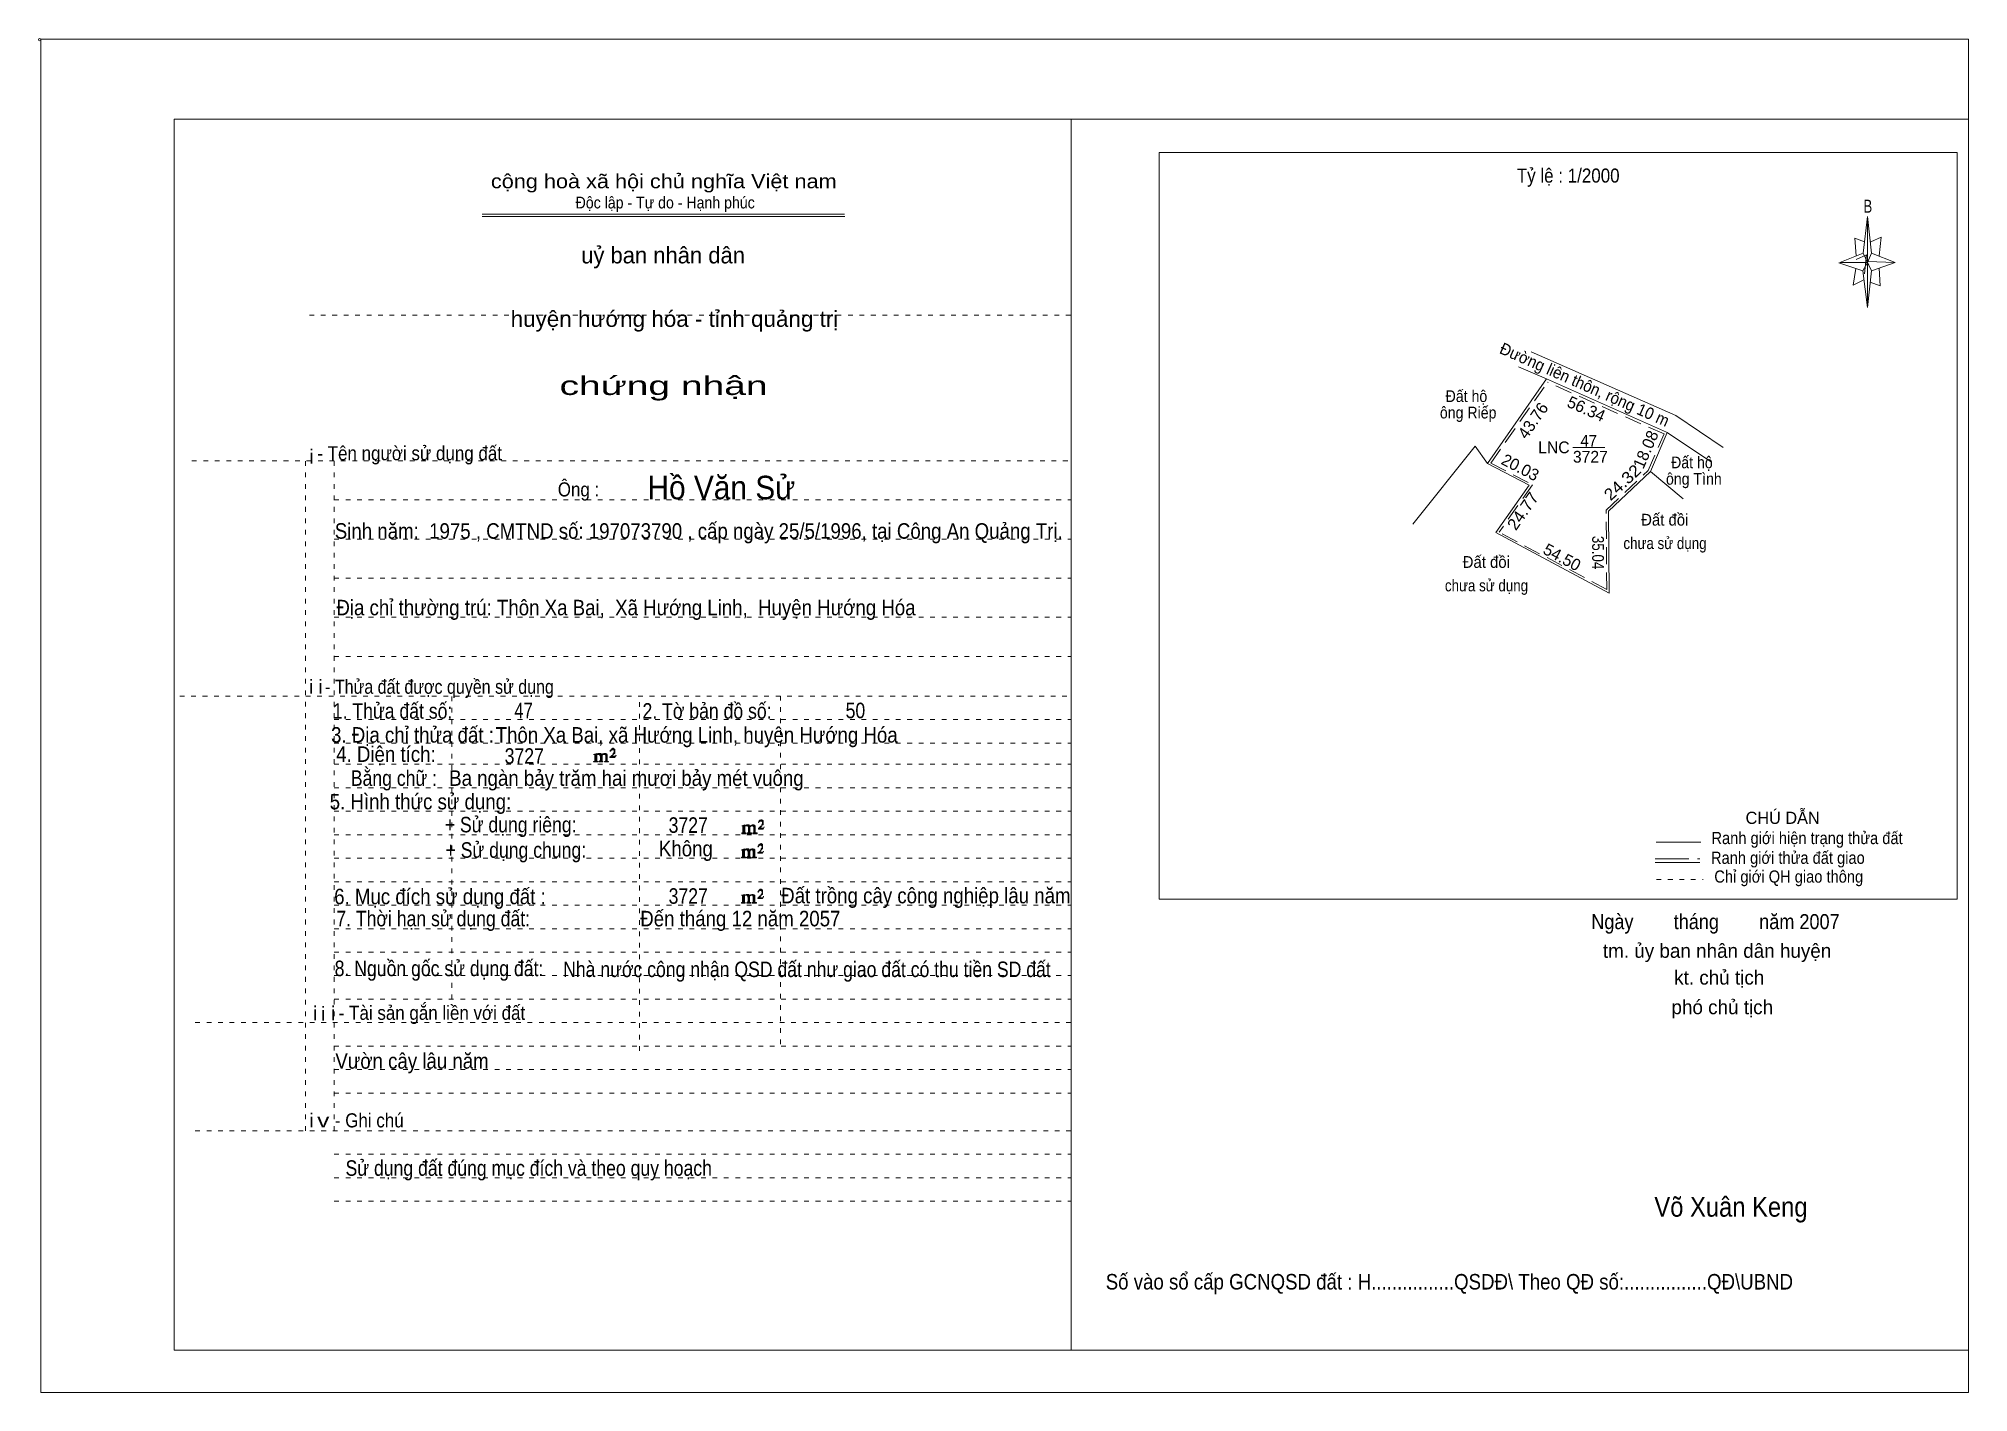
# Model space of a CAD drawing. Header units: centimetres. Extents: x -1.6 to 39.5, y -3.3 to 25.5.
import ezdxf
from ezdxf.enums import TextEntityAlignment as Align

# ---------------------------------------------------------------- set-up
doc = ezdxf.new("R2010")
doc.units = ezdxf.units.CM
doc.header["$LTSCALE"] = 0.12
for name, pattern in [('DOTTED', [1.5, 0.3, -1.2]), ('LONG_DASHED', [7.5, 6, -1.5]), ('MEDIUM_DASHED', [4.5, 3, -1.5])]:
    doc.linetypes.add(name, pattern=pattern)
for name, color, linetype, lineweight in [('1', 7, 'DOTTED', 13), ('10', 7, 'Continuous', 13), ('4', 7, 'Continuous', 13), ('5', 7, 'Continuous', 13), ('50', 7, 'Continuous', 13)]:
    doc.layers.add(name, color=color, linetype=linetype, lineweight=lineweight)

msp = doc.modelspace()

# ---------------------------------------------------------------- hatches: boundary and pattern name
at = {"layer": '50'}
for points in [[(10.27, 10.13), (10.27, 10.12), (10.27, 10.11), (10.25, 10.11), (10.24, 10.11), (10.24, 10.1), (10.33, 10.1), (10.33, 10.11), (10.32, 10.11), (10.31, 10.11), (10.31, 10.12), (10.31, 10.13), (10.31, 10.24), (10.31, 10.25), (10.32, 10.26), (10.34, 10.26), (10.35, 10.26), (10.36, 10.26), (10.37, 10.25), (10.39, 10.22), (10.39, 10.13), (10.37, 10.12), (10.37, 10.11), (10.36, 10.11), (10.35, 10.11), (10.35, 10.1), (10.44, 10.1), (10.44, 10.11), (10.43, 10.11), (10.42, 10.11), (10.42, 10.12), (10.42, 10.13), (10.42, 10.24), (10.44, 10.26), (10.45, 10.26), (10.46, 10.26), (10.49, 10.26), (10.49, 10.25), (10.5, 10.24), (10.5, 10.22), (10.5, 10.13), (10.5, 10.12), (10.49, 10.11), (10.49, 10.11), (10.47, 10.11), (10.47, 10.1), (10.56, 10.1), (10.56, 10.11), (10.55, 10.11), (10.54, 10.11), (10.53, 10.12), (10.53, 10.13), (10.53, 10.2), (10.53, 10.25), (10.53, 10.26), (10.52, 10.27), (10.5, 10.28), (10.47, 10.28), (10.46, 10.28), (10.44, 10.27), (10.41, 10.25), (10.41, 10.26), (10.4, 10.28), (10.39, 10.28), (10.37, 10.28), (10.35, 10.28), (10.34, 10.28), (10.32, 10.26), (10.31, 10.26), (10.31, 10.25), (10.31, 10.25), (10.31, 10.26), (10.31, 10.28), (10.24, 10.26), (10.24, 10.26), (10.25, 10.26), (10.27, 10.25), (10.27, 10.24), (10.27, 10.23)], [(10.69, 10.19), (10.72, 10.24), (10.72, 10.24), (10.71, 10.22), (10.69, 10.22), (10.68, 10.22), (10.63, 10.22), (10.66, 10.26), (10.67, 10.27), (10.69, 10.28), (10.69, 10.3), (10.69, 10.32), (10.69, 10.34), (10.69, 10.35), (10.69, 10.37), (10.68, 10.38), (10.67, 10.38), (10.66, 10.39), (10.65, 10.39), (10.63, 10.38), (10.63, 10.38), (10.62, 10.37), (10.61, 10.35), (10.59, 10.33), (10.61, 10.33), (10.61, 10.35), (10.62, 10.35), (10.63, 10.36), (10.65, 10.36), (10.66, 10.36), (10.67, 10.35), (10.68, 10.35), (10.68, 10.32), (10.68, 10.3), (10.66, 10.28), (10.66, 10.26), (10.65, 10.25), (10.59, 10.2), (10.59, 10.19)], [(13.42, 8.61), (13.42, 8.6), (13.42, 8.59), (13.41, 8.59), (13.4, 8.59), (13.4, 8.57), (13.48, 8.57), (13.48, 8.59), (13.47, 8.59), (13.46, 8.59), (13.46, 8.6), (13.46, 8.61), (13.46, 8.72), (13.46, 8.73), (13.47, 8.74), (13.5, 8.74), (13.51, 8.74), (13.52, 8.74), (13.53, 8.73), (13.54, 8.69), (13.54, 8.61), (13.53, 8.6), (13.53, 8.59), (13.52, 8.59), (13.51, 8.59), (13.51, 8.57), (13.6, 8.57), (13.6, 8.59), (13.58, 8.59), (13.57, 8.59), (13.57, 8.6), (13.57, 8.61), (13.57, 8.72), (13.6, 8.74), (13.61, 8.74), (13.62, 8.74), (13.64, 8.74), (13.64, 8.73), (13.65, 8.72), (13.65, 8.69), (13.65, 8.61), (13.65, 8.6), (13.64, 8.59), (13.64, 8.59), (13.63, 8.59), (13.63, 8.57), (13.72, 8.57), (13.72, 8.59), (13.7, 8.59), (13.69, 8.59), (13.68, 8.6), (13.68, 8.61), (13.68, 8.68), (13.68, 8.73), (13.68, 8.74), (13.67, 8.75), (13.65, 8.76), (13.63, 8.76), (13.62, 8.76), (13.6, 8.75), (13.56, 8.73), (13.56, 8.74), (13.55, 8.76), (13.54, 8.76), (13.53, 8.76), (13.51, 8.76), (13.5, 8.76), (13.47, 8.74), (13.46, 8.74), (13.46, 8.73), (13.46, 8.73), (13.46, 8.74), (13.46, 8.76), (13.4, 8.74), (13.4, 8.74), (13.41, 8.74), (13.42, 8.73), (13.42, 8.72), (13.42, 8.71)], [(13.85, 8.67), (13.87, 8.72), (13.87, 8.72), (13.86, 8.69), (13.85, 8.69), (13.84, 8.69), (13.78, 8.69), (13.82, 8.74), (13.83, 8.75), (13.85, 8.76), (13.85, 8.78), (13.85, 8.79), (13.85, 8.82), (13.85, 8.83), (13.85, 8.85), (13.84, 8.86), (13.83, 8.86), (13.82, 8.87), (13.8, 8.87), (13.78, 8.86), (13.78, 8.86), (13.77, 8.85), (13.76, 8.83), (13.75, 8.81), (13.76, 8.81), (13.76, 8.83), (13.77, 8.83), (13.78, 8.84), (13.8, 8.84), (13.82, 8.84), (13.83, 8.83), (13.84, 8.83), (13.84, 8.79), (13.84, 8.78), (13.82, 8.76), (13.82, 8.74), (13.8, 8.73), (13.75, 8.68), (13.75, 8.67)], [(13.41, 8.09), (13.41, 8.08), (13.41, 8.07), (13.4, 8.07), (13.39, 8.07), (13.39, 8.06), (13.48, 8.06), (13.48, 8.07), (13.47, 8.07), (13.45, 8.07), (13.45, 8.08), (13.45, 8.09), (13.45, 8.2), (13.45, 8.21), (13.47, 8.23), (13.49, 8.23), (13.5, 8.23), (13.51, 8.23), (13.52, 8.21), (13.53, 8.18), (13.53, 8.09), (13.52, 8.08), (13.52, 8.07), (13.51, 8.07), (13.5, 8.07), (13.5, 8.06), (13.59, 8.06), (13.59, 8.07), (13.58, 8.07), (13.57, 8.07), (13.57, 8.08), (13.57, 8.09), (13.57, 8.2), (13.59, 8.23), (13.6, 8.23), (13.61, 8.23), (13.63, 8.23), (13.63, 8.21), (13.64, 8.2), (13.64, 8.18), (13.64, 8.09), (13.64, 8.08), (13.63, 8.07), (13.63, 8.07), (13.62, 8.07), (13.62, 8.06), (13.71, 8.06), (13.71, 8.07), (13.7, 8.07), (13.69, 8.07), (13.67, 8.08), (13.67, 8.09), (13.67, 8.17), (13.67, 8.21), (13.67, 8.23), (13.66, 8.24), (13.64, 8.25), (13.62, 8.25), (13.61, 8.25), (13.59, 8.24), (13.55, 8.21), (13.55, 8.23), (13.54, 8.25), (13.53, 8.25), (13.52, 8.25), (13.5, 8.25), (13.49, 8.25), (13.47, 8.23), (13.45, 8.23), (13.45, 8.21), (13.45, 8.21), (13.45, 8.23), (13.45, 8.25), (13.39, 8.23), (13.39, 8.23), (13.4, 8.23), (13.41, 8.21), (13.41, 8.2), (13.41, 8.19)], [(13.84, 8.16), (13.86, 8.2), (13.86, 8.2), (13.85, 8.18), (13.84, 8.18), (13.83, 8.18), (13.77, 8.18), (13.81, 8.23), (13.82, 8.24), (13.84, 8.25), (13.84, 8.27), (13.84, 8.28), (13.84, 8.3), (13.84, 8.31), (13.84, 8.34), (13.83, 8.35), (13.82, 8.35), (13.81, 8.36), (13.8, 8.36), (13.77, 8.35), (13.77, 8.35), (13.76, 8.34), (13.75, 8.31), (13.74, 8.29), (13.75, 8.29), (13.75, 8.31), (13.76, 8.31), (13.77, 8.33), (13.8, 8.33), (13.81, 8.33), (13.82, 8.31), (13.83, 8.31), (13.83, 8.28), (13.83, 8.27), (13.81, 8.25), (13.81, 8.23), (13.8, 8.21), (13.74, 8.17), (13.74, 8.16)], [(13.41, 7.13), (13.41, 7.12), (13.41, 7.11), (13.4, 7.11), (13.39, 7.11), (13.39, 7.09), (13.47, 7.09), (13.47, 7.11), (13.46, 7.11), (13.45, 7.11), (13.45, 7.12), (13.45, 7.13), (13.45, 7.24), (13.45, 7.25), (13.46, 7.26), (13.49, 7.26), (13.5, 7.26), (13.51, 7.26), (13.52, 7.25), (13.53, 7.21), (13.53, 7.13), (13.52, 7.12), (13.52, 7.11), (13.51, 7.11), (13.5, 7.11), (13.5, 7.09), (13.59, 7.09), (13.59, 7.11), (13.57, 7.11), (13.56, 7.11), (13.56, 7.12), (13.56, 7.13), (13.56, 7.24), (13.59, 7.26), (13.6, 7.26), (13.61, 7.26), (13.63, 7.26), (13.63, 7.25), (13.64, 7.24), (13.64, 7.21), (13.64, 7.13), (13.64, 7.12), (13.63, 7.11), (13.63, 7.11), (13.62, 7.11), (13.62, 7.09), (13.71, 7.09), (13.71, 7.11), (13.69, 7.11), (13.68, 7.11), (13.67, 7.12), (13.67, 7.13), (13.67, 7.2), (13.67, 7.25), (13.67, 7.26), (13.66, 7.27), (13.64, 7.28), (13.62, 7.28), (13.61, 7.28), (13.59, 7.27), (13.55, 7.25), (13.55, 7.26), (13.54, 7.28), (13.53, 7.28), (13.52, 7.28), (13.5, 7.28), (13.49, 7.28), (13.46, 7.26), (13.45, 7.26), (13.45, 7.25), (13.45, 7.25), (13.45, 7.26), (13.45, 7.28), (13.39, 7.26), (13.39, 7.26), (13.4, 7.26), (13.41, 7.25), (13.41, 7.24), (13.41, 7.23)], [(13.84, 7.19), (13.86, 7.24), (13.86, 7.24), (13.85, 7.21), (13.84, 7.21), (13.83, 7.21), (13.77, 7.21), (13.81, 7.26), (13.82, 7.27), (13.84, 7.28), (13.84, 7.3), (13.84, 7.31), (13.84, 7.34), (13.84, 7.35), (13.84, 7.37), (13.83, 7.38), (13.82, 7.38), (13.81, 7.39), (13.79, 7.39), (13.77, 7.38), (13.77, 7.38), (13.76, 7.37), (13.75, 7.35), (13.74, 7.33), (13.75, 7.33), (13.75, 7.35), (13.76, 7.35), (13.77, 7.36), (13.79, 7.36), (13.81, 7.36), (13.82, 7.35), (13.83, 7.35), (13.83, 7.31), (13.83, 7.3), (13.81, 7.28), (13.81, 7.26), (13.79, 7.25), (13.74, 7.2), (13.74, 7.19)]]:
    msp.add_hatch(color=256, dxfattribs=at).paths.add_polyline_path(points)

# ---------------------------------------------------------------- linework, layer by layer
at = {"layer": '1', "linetype": 'Continuous'}
for p, q in [((1.31, -2.42), (1.31, 23.78)), ((1.31, 23.78), (39.51, 23.78)), ((20.41, -2.42), (20.41, 23.78)), ((39.51, -2.42), (39.51, 23.78)), ((7.87, 21.76), (15.58, 21.76)), ((7.87, 21.71), (15.59, 21.71)), ((37.26, 20.55), (36.75, 20.72)), ((1.31, -2.42), (39.51, -2.42))]:
    msp.add_line(p, q, dxfattribs=at)
at = {"layer": '1'}
for p, q in [((4.19, 19.61), (20.41, 19.61)), ((1.69, 16.51), (20.41, 16.51)), ((4.11, 2.25), (4.11, 16.51)), ((4.72, 2.25), (4.72, 16.51)), ((4.72, 15.68), (20.41, 15.68)), ((4.72, 14.84), (20.41, 14.84)), ((4.72, 14.01), (20.41, 14.01)), ((4.72, 13.18), (20.41, 13.18)), ((4.72, 12.34), (20.41, 12.34)), ((1.43, 11.5), (20.41, 11.5)), ((7.22, 5.05), (7.22, 11.5)), ((11.22, 3.95), (11.22, 11.5)), ((14.22, 4.09), (14.22, 11.5)), ((4.72, 11), (20.41, 11)), ((4.72, 10.5), (20.41, 10.5)), ((4.72, 10.05), (20.41, 10.05)), ((4.72, 9.55), (20.41, 9.55)), ((4.72, 9.05), (20.41, 9.05)), ((4.72, 8.55), (20.41, 8.55)), ((4.72, 8.05), (20.41, 8.05)), ((4.72, 7.55), (20.41, 7.55)), ((4.72, 7.05), (20.41, 7.05)), ((4.72, 6.55), (20.41, 6.55)), ((4.72, 6.05), (20.41, 6.05)), ((4.72, 5.55), (20.41, 5.55)), ((4.72, 5.05), (20.41, 5.05)), ((1.76, 4.55), (20.41, 4.55)), ((4.72, 4.05), (20.41, 4.05)), ((4.72, 3.55), (20.41, 3.55)), ((4.72, 3.05), (20.41, 3.05)), ((1.76, 2.25), (20.41, 2.25)), ((4.72, 1.75), (20.41, 1.75)), ((4.72, 1.25), (20.41, 1.25)), ((4.72, 0.75), (20.41, 0.75))]:
    msp.add_line(p, q, dxfattribs=at)
at = {"layer": '1', "linetype": 'Continuous'}
msp.add_lwpolyline([(-1.53, -3.32), (39.51, -3.32), (39.51, 25.48), (-1.53, 25.48)], close=True, dxfattribs=at)
msp.add_lwpolyline([(37.27, 20.35), (37.06, 20.25), (37.11, 20.6)], dxfattribs=at)
at = {"layer": '10'}
for p, q in [((30.53, 18.25), (29.93, 18.51)), ((30.2, 18.83), (33.28, 17.47)), ((29.27, 16.45), (30.53, 18.25)), ((33.08, 17.12), (30.53, 18.25)), ((34.29, 16.79), (33.28, 17.47)), ((33.1, 17.11), (33.08, 17.12)), ((33.1, 17.11), (34.04, 16.48)), ((31.09, 16.79), (31.77, 16.79)), ((32.74, 16.28), (33.44, 15.7)), ((31.86, 13.69), (29.45, 14.98))]:
    msp.add_line(p, q, dxfattribs=at)
at = {"layer": '10', "linetype": 'MEDIUM_DASHED'}
for p, q in [((29.34, 16.46), (30.55, 18.18)), ((33.03, 17.08), (30.55, 18.18)), ((32.69, 16.3), (33.03, 17.08)), ((29.34, 16.46), (30.23, 16)), ((31.8, 15.46), (32.69, 16.3)), ((30.23, 16), (29.52, 14.99)), ((31.81, 13.77), (31.8, 15.46)), ((31.81, 13.77), (29.52, 14.99))]:
    msp.add_line(p, q, dxfattribs=at)
at = {"layer": '10'}
for points in [[(31.86, 13.69), (31.85, 15.44), (32.74, 16.28), (33.1, 17.11)], [(29.27, 16.45), (29.01, 16.82), (27.68, 15.16)], [(29.27, 16.45), (30.16, 15.99), (29.45, 14.98)]]:
    msp.add_lwpolyline(points, dxfattribs=at)
at = {"layer": '4'}
for p, q in [((32.86, 8.39), (33.81, 8.39)), ((32.84, 7.96), (33.79, 7.96))]:
    msp.add_line(p, q, dxfattribs=at)
at = {"layer": '4', "linetype": 'LONG_DASHED'}
msp.add_line((32.84, 8.04), (33.79, 8.04), dxfattribs=at)
at = {"layer": '4', "linetype": 'DOTTED'}
msp.add_line((32.87, 7.6), (33.86, 7.6), dxfattribs=at)
at = {"layer": '4'}
msp.add_lwpolyline([(22.28, 23.07), (39.27, 23.07), (39.27, 7.18), (22.28, 7.18)], close=True, dxfattribs=at)
msp.add_circle((-1.55, 25.47), 0.025, dxfattribs=at)
at = {"layer": '5'}
for p, q in [((37.27, 20.93), (37.36, 21.71)), ((37.45, 20.55), (37.36, 19.77)), ((37.45, 20.93), (37.95, 20.73)), ((37.61, 20.61), (37.63, 20.23)), ((37.63, 20.23), (37.42, 20.31))]:
    msp.add_line(p, q, dxfattribs=at)
for points in [[(37.36, 21.71), (37.45, 20.93), (37.36, 20.73)], [(37.36, 20.73), (36.77, 20.73), (37.27, 20.93), (37.45, 20.55), (37.95, 20.73), (37.36, 20.75)], [(37.36, 20.73), (37.36, 19.77), (37.26, 20.55)]]:
    msp.add_lwpolyline(points, close=True, dxfattribs=at)
for points in [[(37.3, 21.17), (37.09, 21.25), (37.12, 20.87)], [(37.43, 21.17), (37.65, 21.27), (37.61, 20.87)], [(37.36, 20.73), (37.27, 20.93), (36.77, 20.73)], [(37.12, 20.79), (37.34, 20.89), (37.3, 20.49)], [(37.36, 20.73), (37.45, 20.55), (37.95, 20.73)]]:
    msp.add_lwpolyline(points, dxfattribs=at)
at = {"layer": '50'}
for points in [[(10.27, 10.13), (10.27, 10.12), (10.27, 10.11), (10.25, 10.11), (10.24, 10.11), (10.24, 10.1), (10.33, 10.1), (10.33, 10.11), (10.32, 10.11), (10.31, 10.11), (10.31, 10.12), (10.31, 10.13), (10.31, 10.24), (10.31, 10.25), (10.32, 10.26), (10.34, 10.26), (10.35, 10.26), (10.36, 10.26), (10.37, 10.25), (10.39, 10.22), (10.39, 10.13), (10.37, 10.12), (10.37, 10.11), (10.36, 10.11), (10.35, 10.11), (10.35, 10.1), (10.44, 10.1), (10.44, 10.11), (10.43, 10.11), (10.42, 10.11), (10.42, 10.12), (10.42, 10.13), (10.42, 10.24), (10.44, 10.26), (10.45, 10.26), (10.46, 10.26), (10.49, 10.26), (10.49, 10.25), (10.5, 10.24), (10.5, 10.22), (10.5, 10.13), (10.5, 10.12), (10.49, 10.11), (10.49, 10.11), (10.47, 10.11), (10.47, 10.1), (10.56, 10.1), (10.56, 10.11), (10.55, 10.11), (10.54, 10.11), (10.53, 10.12), (10.53, 10.13), (10.53, 10.2), (10.53, 10.25), (10.53, 10.26), (10.52, 10.27), (10.5, 10.28), (10.47, 10.28), (10.46, 10.28), (10.44, 10.27), (10.41, 10.25), (10.41, 10.26), (10.4, 10.28), (10.39, 10.28), (10.37, 10.28), (10.35, 10.28), (10.34, 10.28), (10.32, 10.26), (10.31, 10.26), (10.31, 10.25), (10.31, 10.25), (10.31, 10.26), (10.31, 10.28), (10.24, 10.26), (10.24, 10.26), (10.25, 10.26), (10.27, 10.25), (10.27, 10.24), (10.27, 10.23)], [(10.69, 10.19), (10.72, 10.24), (10.72, 10.24), (10.71, 10.22), (10.69, 10.22), (10.68, 10.22), (10.63, 10.22), (10.66, 10.26), (10.67, 10.27), (10.69, 10.28), (10.69, 10.3), (10.69, 10.32), (10.69, 10.34), (10.69, 10.35), (10.69, 10.37), (10.68, 10.38), (10.67, 10.38), (10.66, 10.39), (10.65, 10.39), (10.63, 10.38), (10.63, 10.38), (10.62, 10.37), (10.61, 10.35), (10.59, 10.33), (10.61, 10.33), (10.61, 10.35), (10.62, 10.35), (10.63, 10.36), (10.65, 10.36), (10.66, 10.36), (10.67, 10.35), (10.68, 10.35), (10.68, 10.32), (10.68, 10.3), (10.66, 10.28), (10.66, 10.26), (10.65, 10.25), (10.59, 10.2), (10.59, 10.19)], [(13.42, 8.61), (13.42, 8.6), (13.42, 8.59), (13.41, 8.59), (13.4, 8.59), (13.4, 8.57), (13.48, 8.57), (13.48, 8.59), (13.47, 8.59), (13.46, 8.59), (13.46, 8.6), (13.46, 8.61), (13.46, 8.72), (13.46, 8.73), (13.47, 8.74), (13.5, 8.74), (13.51, 8.74), (13.52, 8.74), (13.53, 8.73), (13.54, 8.69), (13.54, 8.61), (13.53, 8.6), (13.53, 8.59), (13.52, 8.59), (13.51, 8.59), (13.51, 8.57), (13.6, 8.57), (13.6, 8.59), (13.58, 8.59), (13.57, 8.59), (13.57, 8.6), (13.57, 8.61), (13.57, 8.72), (13.6, 8.74), (13.61, 8.74), (13.62, 8.74), (13.64, 8.74), (13.64, 8.73), (13.65, 8.72), (13.65, 8.69), (13.65, 8.61), (13.65, 8.6), (13.64, 8.59), (13.64, 8.59), (13.63, 8.59), (13.63, 8.57), (13.72, 8.57), (13.72, 8.59), (13.7, 8.59), (13.69, 8.59), (13.68, 8.6), (13.68, 8.61), (13.68, 8.68), (13.68, 8.73), (13.68, 8.74), (13.67, 8.75), (13.65, 8.76), (13.63, 8.76), (13.62, 8.76), (13.6, 8.75), (13.56, 8.73), (13.56, 8.74), (13.55, 8.76), (13.54, 8.76), (13.53, 8.76), (13.51, 8.76), (13.5, 8.76), (13.47, 8.74), (13.46, 8.74), (13.46, 8.73), (13.46, 8.73), (13.46, 8.74), (13.46, 8.76), (13.4, 8.74), (13.4, 8.74), (13.41, 8.74), (13.42, 8.73), (13.42, 8.72), (13.42, 8.71)], [(13.85, 8.67), (13.87, 8.72), (13.87, 8.72), (13.86, 8.69), (13.85, 8.69), (13.84, 8.69), (13.78, 8.69), (13.82, 8.74), (13.83, 8.75), (13.85, 8.76), (13.85, 8.78), (13.85, 8.79), (13.85, 8.82), (13.85, 8.83), (13.85, 8.85), (13.84, 8.86), (13.83, 8.86), (13.82, 8.87), (13.8, 8.87), (13.78, 8.86), (13.78, 8.86), (13.77, 8.85), (13.76, 8.83), (13.75, 8.81), (13.76, 8.81), (13.76, 8.83), (13.77, 8.83), (13.78, 8.84), (13.8, 8.84), (13.82, 8.84), (13.83, 8.83), (13.84, 8.83), (13.84, 8.79), (13.84, 8.78), (13.82, 8.76), (13.82, 8.74), (13.8, 8.73), (13.75, 8.68), (13.75, 8.67)], [(13.41, 8.09), (13.41, 8.08), (13.41, 8.07), (13.4, 8.07), (13.39, 8.07), (13.39, 8.06), (13.48, 8.06), (13.48, 8.07), (13.47, 8.07), (13.45, 8.07), (13.45, 8.08), (13.45, 8.09), (13.45, 8.2), (13.45, 8.21), (13.47, 8.23), (13.49, 8.23), (13.5, 8.23), (13.51, 8.23), (13.52, 8.21), (13.53, 8.18), (13.53, 8.09), (13.52, 8.08), (13.52, 8.07), (13.51, 8.07), (13.5, 8.07), (13.5, 8.06), (13.59, 8.06), (13.59, 8.07), (13.58, 8.07), (13.57, 8.07), (13.57, 8.08), (13.57, 8.09), (13.57, 8.2), (13.59, 8.23), (13.6, 8.23), (13.61, 8.23), (13.63, 8.23), (13.63, 8.21), (13.64, 8.2), (13.64, 8.18), (13.64, 8.09), (13.64, 8.08), (13.63, 8.07), (13.63, 8.07), (13.62, 8.07), (13.62, 8.06), (13.71, 8.06), (13.71, 8.07), (13.7, 8.07), (13.69, 8.07), (13.67, 8.08), (13.67, 8.09), (13.67, 8.17), (13.67, 8.21), (13.67, 8.23), (13.66, 8.24), (13.64, 8.25), (13.62, 8.25), (13.61, 8.25), (13.59, 8.24), (13.55, 8.21), (13.55, 8.23), (13.54, 8.25), (13.53, 8.25), (13.52, 8.25), (13.5, 8.25), (13.49, 8.25), (13.47, 8.23), (13.45, 8.23), (13.45, 8.21), (13.45, 8.21), (13.45, 8.23), (13.45, 8.25), (13.39, 8.23), (13.39, 8.23), (13.4, 8.23), (13.41, 8.21), (13.41, 8.2), (13.41, 8.19)], [(13.84, 8.16), (13.86, 8.2), (13.86, 8.2), (13.85, 8.18), (13.84, 8.18), (13.83, 8.18), (13.77, 8.18), (13.81, 8.23), (13.82, 8.24), (13.84, 8.25), (13.84, 8.27), (13.84, 8.28), (13.84, 8.3), (13.84, 8.31), (13.84, 8.34), (13.83, 8.35), (13.82, 8.35), (13.81, 8.36), (13.8, 8.36), (13.77, 8.35), (13.77, 8.35), (13.76, 8.34), (13.75, 8.31), (13.74, 8.29), (13.75, 8.29), (13.75, 8.31), (13.76, 8.31), (13.77, 8.33), (13.8, 8.33), (13.81, 8.33), (13.82, 8.31), (13.83, 8.31), (13.83, 8.28), (13.83, 8.27), (13.81, 8.25), (13.81, 8.23), (13.8, 8.21), (13.74, 8.17), (13.74, 8.16)], [(13.41, 7.13), (13.41, 7.12), (13.41, 7.11), (13.4, 7.11), (13.39, 7.11), (13.39, 7.09), (13.47, 7.09), (13.47, 7.11), (13.46, 7.11), (13.45, 7.11), (13.45, 7.12), (13.45, 7.13), (13.45, 7.24), (13.45, 7.25), (13.46, 7.26), (13.49, 7.26), (13.5, 7.26), (13.51, 7.26), (13.52, 7.25), (13.53, 7.21), (13.53, 7.13), (13.52, 7.12), (13.52, 7.11), (13.51, 7.11), (13.5, 7.11), (13.5, 7.09), (13.59, 7.09), (13.59, 7.11), (13.57, 7.11), (13.56, 7.11), (13.56, 7.12), (13.56, 7.13), (13.56, 7.24), (13.59, 7.26), (13.6, 7.26), (13.61, 7.26), (13.63, 7.26), (13.63, 7.25), (13.64, 7.24), (13.64, 7.21), (13.64, 7.13), (13.64, 7.12), (13.63, 7.11), (13.63, 7.11), (13.62, 7.11), (13.62, 7.09), (13.71, 7.09), (13.71, 7.11), (13.69, 7.11), (13.68, 7.11), (13.67, 7.12), (13.67, 7.13), (13.67, 7.2), (13.67, 7.25), (13.67, 7.26), (13.66, 7.27), (13.64, 7.28), (13.62, 7.28), (13.61, 7.28), (13.59, 7.27), (13.55, 7.25), (13.55, 7.26), (13.54, 7.28), (13.53, 7.28), (13.52, 7.28), (13.5, 7.28), (13.49, 7.28), (13.46, 7.26), (13.45, 7.26), (13.45, 7.25), (13.45, 7.25), (13.45, 7.26), (13.45, 7.28), (13.39, 7.26), (13.39, 7.26), (13.4, 7.26), (13.41, 7.25), (13.41, 7.24), (13.41, 7.23)], [(13.84, 7.19), (13.86, 7.24), (13.86, 7.24), (13.85, 7.21), (13.84, 7.21), (13.83, 7.21), (13.77, 7.21), (13.81, 7.26), (13.82, 7.27), (13.84, 7.28), (13.84, 7.3), (13.84, 7.31), (13.84, 7.34), (13.84, 7.35), (13.84, 7.37), (13.83, 7.38), (13.82, 7.38), (13.81, 7.39), (13.79, 7.39), (13.77, 7.38), (13.77, 7.38), (13.76, 7.37), (13.75, 7.35), (13.74, 7.33), (13.75, 7.33), (13.75, 7.35), (13.76, 7.35), (13.77, 7.36), (13.79, 7.36), (13.81, 7.36), (13.82, 7.35), (13.83, 7.35), (13.83, 7.31), (13.83, 7.3), (13.81, 7.28), (13.81, 7.26), (13.79, 7.25), (13.74, 7.2), (13.74, 7.19)]]:
    msp.add_lwpolyline(points, close=True, dxfattribs=at)

# ---------------------------------------------------------------- texts
at = {"layer": '1'}
for s, height, width, p in [('cộng hoà xã hội chủ nghĩa Việt nam', 0.3, 1.15, (11.735, 22.31)), ('Độc lập - Tự do - Hạnh phúc', 0.25, 0.9, (11.765, 21.88)), ('chứng nhận', 0.4, 1.55, (11.73, 17.91)), ('- Tên người sử dụng đất', 0.3, 0.9, (6.325, 16.52)), ('- Thửa đất được quyền sử dụng', 0.3, 0.85, (6.96, 11.55)), ('- Tài sản gắn liền với đất ', 0.3, 0.9, (6.85, 4.61)), ('v', 0.3, 1.3, (4.485, 2.32)), ('- Ghi chú', 0.3, 0.9, (5.465, 2.32))]:
    msp.add_text(s, height=height, dxfattribs=dict(at, width=width)).set_placement(p, align=Align.CENTER)
for s, height, p in [('uỷ ban nhân dân', 0.35, (11.72, 20.71)), ('i', 0.3, (4.235, 16.45)), ('i', 0.3, (4.225, 11.55)), ('i', 0.3, (4.425, 11.55)), ('i', 0.3, (4.315, 4.6)), ('i', 0.3, (4.485, 4.59)), ('i', 0.3, (4.695, 4.6)), ('i', 0.3, (4.235, 2.32))]:
    msp.add_text(s, height=height, dxfattribs=at).set_placement(p, align=Align.CENTER)
at = {"layer": '10'}
for s, height, width, p in [('Tỷ lệ : 1/2000', 0.3, 0.9, (30.99, 22.43)), ('ông Riếp', 0.25, 0.9, (28.86, 17.41)), ('Đất hộ ', 0.25, 0.9, (28.865, 17.76)), ('Đất hộ ', 0.25, 0.9, (33.665, 16.35)), ('Hồ Văn Sử', 0.5, 0.95, (12.96, 15.69)), ('ông Tình', 0.25, 0.9, (33.665, 16)), ('Đất đồi ', 0.25, 0.95, (33.09, 15.13)), ('chưa sử dụng ', 0.25, 0.85, (33.09, 14.63)), ('Đất đồi ', 0.25, 0.95, (29.29, 14.23)), ('chưa sử dụng ', 0.25, 0.85, (29.29, 13.73)), ('Võ Xuân Keng', 0.42, 0.9, (34.455, 0.42))]:
    msp.add_text(s, height=height, dxfattribs=dict(at, width=width)).set_placement(p, align=Align.CENTER)
for s, rotation, width, p in [('Đường liên thôn, rộng 10 m ', 336.1, 0.95, (31.329, 17.999)), ('24.32', 43.201, 1.1, (32.229, 15.958)), ('24.77', 55.11, 1.05, (30.127, 15.368)), ('35.04', 270, 0.85, (31.5, 14.555))]:
    msp.add_text(s, height=0.25, rotation=rotation, dxfattribs=dict(at, width=width)).set_placement(p, align=Align.CENTER)
for s, rotation, p in [('43.76', 55.108, (30.343, 17.294)), ('56.34', 336.161, (31.325, 17.5)), ('18.08', 66.469, (32.755, 16.7)), ('20.03', 332.718, (29.913, 16.258)), ('54.50', 331.85, (30.801, 14.346))]:
    msp.add_text(s, height=0.25, rotation=rotation, dxfattribs=at).set_placement(p, align=Align.CENTER)
msp.add_text('LNC', height=0.25, dxfattribs=at).set_placement((31.02, 16.67), align=Align.RIGHT)
at = {"layer": '10', "width": 0.95}
msp.add_text('47', height=0.25, dxfattribs=at).set_placement((31.25, 16.81))
at = {"layer": '10'}
msp.add_text('3727', height=0.25, dxfattribs=at).set_placement((31.09, 16.47))
at = {"layer": '4'}
msp.add_text('CHÚ DẪN', height=0.2591, dxfattribs=at).set_placement((35.555, 8.78), align=Align.CENTER)
at = {"layer": '4', "width": 0.9}
for s, p in [('Ranh giới hiện trạng thửa đất', (36.075, 8.35)), ('Ranh giới thửa đất giao ', (35.71, 7.93)), ('Chỉ giới QH giao thông', (35.685, 7.53))]:
    msp.add_text(s, height=0.2591, dxfattribs=at).set_placement(p, align=Align.CENTER)
at = {"layer": '5', "width": 0.75}
msp.add_text('B', height=0.276, dxfattribs=at).set_placement((37.37, 21.79), align=Align.CENTER)
at = {"layer": '50'}
for s, height, width, p in [('  huyện hướng hóa - tỉnh quảng trị', 0.34, 1.05, (11.83, 19.36)), ('Ông :', 0.3, 0.9, (9.92, 15.75)), ('Sinh năm:  1975 , CMTND số: 197073790 , cấp ngày 25/5/1996, tại Công An Quảng Trị.', 0.33, 0.9, (12.48, 14.85)), ('Địa chỉ thường trú: Thôn Xa Bai,  Xã Hướng Linh,  Huyện Hướng Hóa', 0.33, 0.9, (10.93, 13.22)), ('1. Thửa đất số:  ', 0.33, 0.85, (6.065, 11.02)), ('47', 0.33, 0.8, (8.75, 11.03)), ('2. Tờ bản đồ số:  ', 0.33, 0.85, (12.76, 11.02)), ('50', 0.33, 0.85, (15.815, 11.03)), ('3. Địa chỉ thửa đất : ', 0.33, 0.9, (6.44, 10.51)), ('Thôn Xa Bai, xã Hướng Linh, huyện Hướng Hóa', 0.33, 0.9, (12.435, 10.51)), ('4. Diện tích: ', 0.33, 0.9, (5.875, 10.1)), ('3727', 0.33, 0.85, (8.765, 10.06)), ('Bằng chữ :', 0.33, 0.85, (5.99, 9.59)), ('Ba ngàn bảy trăm hai mươi bảy mét vuông', 0.33, 0.9, (10.94, 9.59)), ('5. Hình thức sử dụng:', 0.33, 0.9, (6.555, 9.09)), ('+ Sử dụng riêng:', 0.33, 0.85, (8.475, 8.6)), ('3727', 0.33, 0.85, (12.255, 8.59)), ('+ Sử dụng chung:', 0.33, 0.85, (8.585, 8.06)), ('Không', 0.33, 0.9, (12.205, 8.09)), ('6. Mục đích sử dụng đất :', 0.33, 0.9, (6.97, 7.07)), ('3727', 0.33, 0.85, (12.255, 7.08)), ('Đất trồng cây công nghiệp lâu năm', 0.33, 0.9, (17.315, 7.09)), ('7. Thời hạn sử dụng đất:', 0.33, 0.85, (6.825, 6.6)), ('Đến tháng 12 năm 2057', 0.33, 0.9, (13.365, 6.6)), ('Ngày        tháng        năm 2007', 0.32, 0.9, (34.125, 6.54)), ('8. Nguồn gốc sử dụng đất:', 0.33, 0.85, (6.95, 5.54)), ('Nhà nước công nhận QSD đất như giao đất có thu tiền SD đất ', 0.33, 0.85, (14.835, 5.52)), ('Vườn cây lâu năm', 0.33, 0.9, (6.375, 3.57)), ('Sử dụng đất đúng mục đích và theo quy hoạch', 0.33, 0.85, (8.86, 1.29)), ('Số vào sổ cấp GCNQSD đất : H................QSDĐ\\ Theo QĐ số:................QĐ\\UBND', 0.33, 0.9, (28.46, -1.13))]:
    msp.add_text(s, height=height, dxfattribs=dict(at, width=width)).set_placement(p, align=Align.CENTER)
for s, p in [('tm. ủy ban nhân dân huyện ', (34.215, 5.93)), ('kt. chủ tịch', (34.205, 5.36)), ('phó chủ tịch', (34.27, 4.73))]:
    msp.add_text(s, height=0.3, dxfattribs=at).set_placement(p, align=Align.CENTER)

doc.saveas('drawing.dxf')
